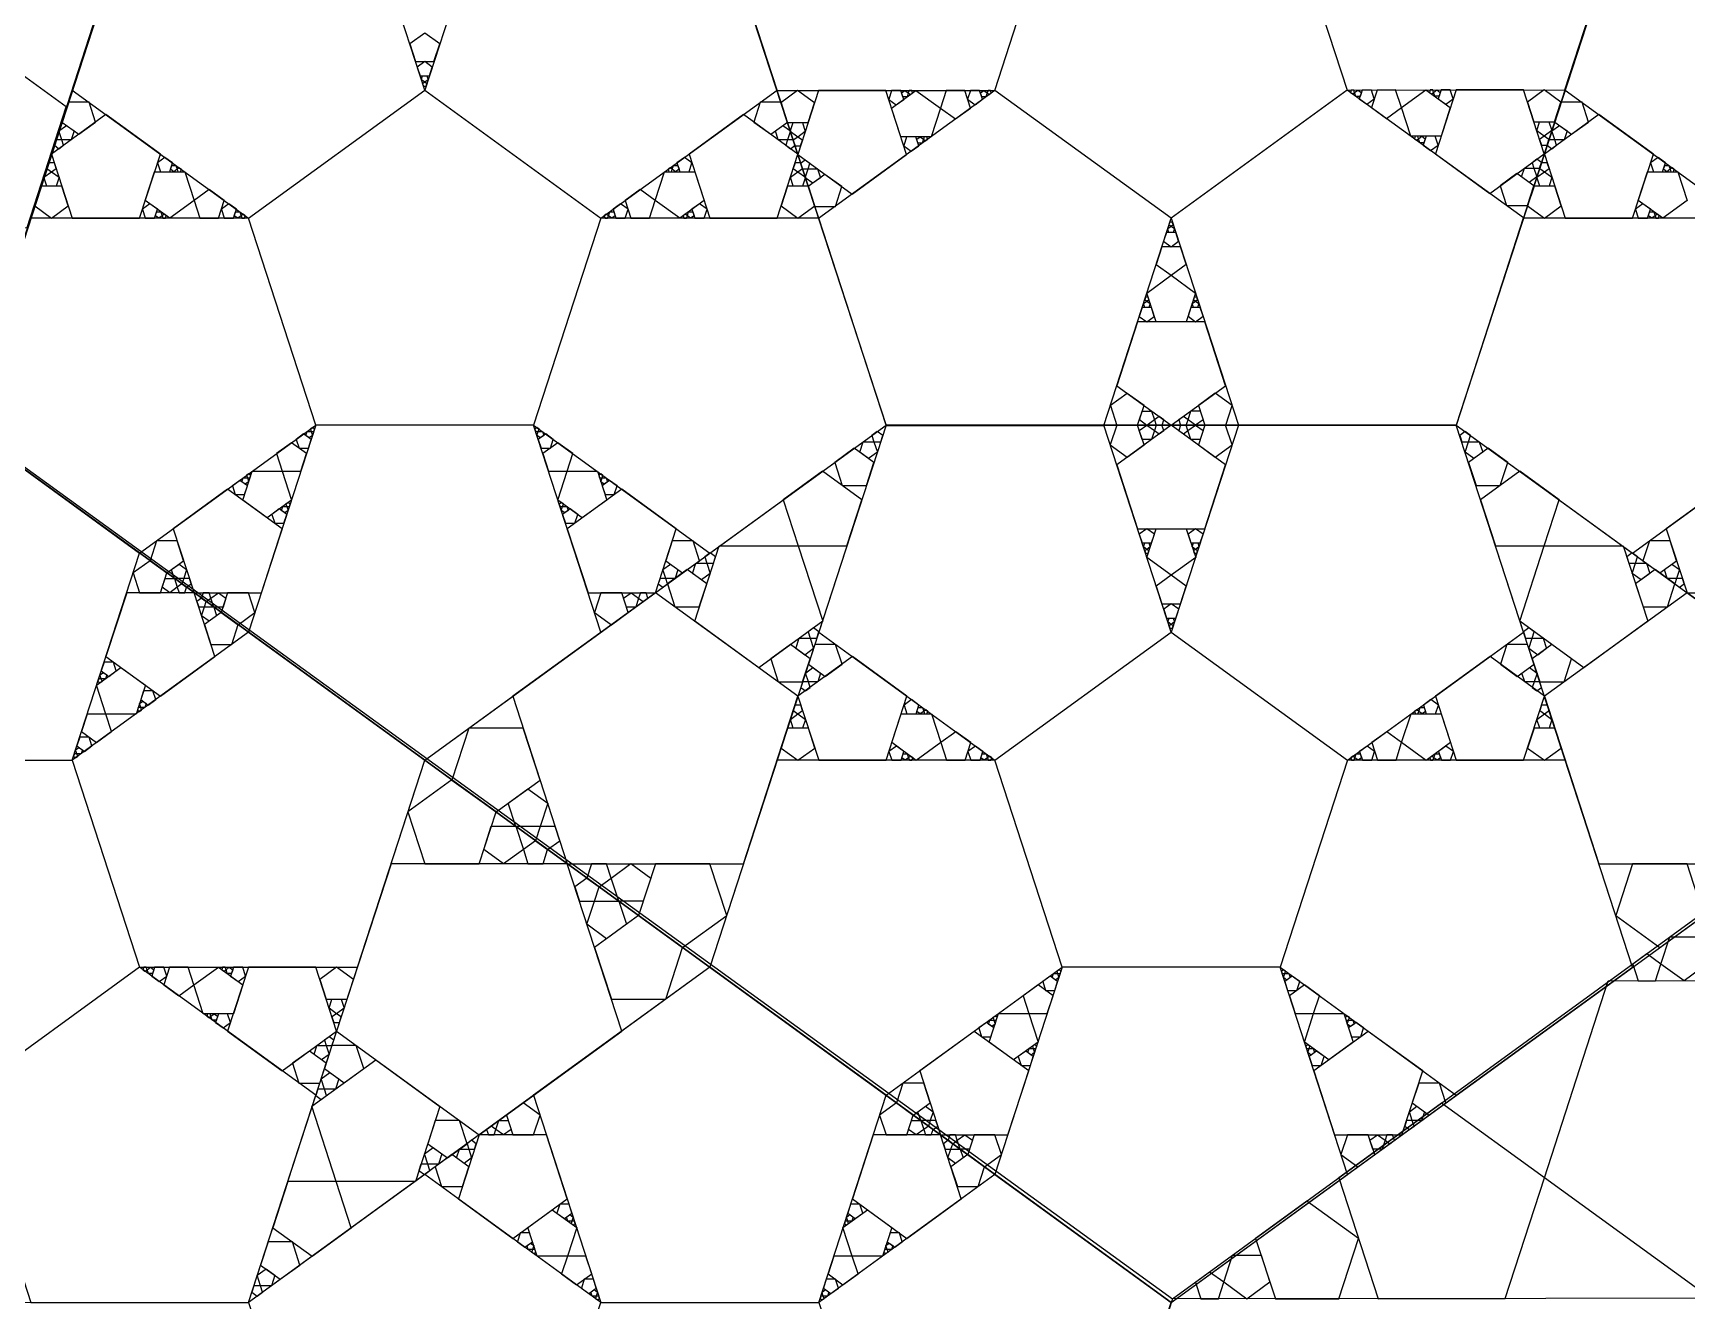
# Model space of a CAD drawing. Header units: inches. Extents: x -578 to 126, y -85 to 118.
# Drawn here: x -282.41 to -263.41, y 0.28 to 14.85 of the extents above; entities that cross this region are included whole.
import ezdxf

# ---------------------------------------------------------------- set-up
doc = ezdxf.new("R2010")
doc.units = ezdxf.units.IN
doc.header["$MEASUREMENT"] = 0
doc.layers.add('drawing', color=7, linetype='Continuous')

msp = doc.modelspace()

# ---------------------------------------------------------------- linework, layer by layer
for points in [[(-272.614, 10.341), (-274.639, 16.572), (-269.338, 20.423), (-264.038, 16.572), (-266.063, 10.341)], [(-269.34, 12.72), (-271.366, 14.189), (-270.596, 16.569), (-268.093, 16.572), (-267.317, 14.193)], [(-275.89, 12.721), (-276.663, 10.341), (-279.165, 10.341), (-279.939, 12.721), (-277.914, 14.192)], [(-283.21, 10.365), (-269.323, 0.299), (-274.606, -16.019), (-291.757, -16.037), (-297.075, 0.269)], [(-269.338, 7.961), (-267.314, 6.491), (-268.087, 4.111), (-270.59, 4.111), (-271.363, 6.491)], [(-283.214, 2.64), (-285.239, 4.111), (-284.465, 6.491), (-281.963, 6.491), (-281.19, 4.111)]]:
    msp.add_lwpolyline(points, close=True)
at = {"layer": 'drawing'}
for points in [[(-269.338, 0.26), (-255.463, 10.341), (-260.763, 26.653), (-277.914, 26.653), (-283.214, 10.341)], [(-269.323, 0.299), (-255.458, 10.395), (-260.776, 26.701), (-277.927, 26.683), (-283.21, 10.365)], [(-266.062, 10.343), (-264.044, 16.576), (-269.349, 20.421), (-274.645, 16.565), (-272.613, 10.336)], [(-270.596, 16.569), (-272.622, 18.038), (-274.645, 16.565), (-273.869, 14.186), (-271.366, 14.189)], [(-267.317, 14.193), (-264.815, 14.196), (-264.044, 16.576), (-266.07, 18.045), (-268.093, 16.572)], [(-274.639, 16.572), (-281.19, 16.572), (-283.214, 10.341), (-277.914, 6.491), (-272.614, 10.341)], [(-274.639, 16.572), (-281.19, 16.572), (-283.214, 10.341), (-277.914, 6.491), (-272.614, 10.341)], [(-277.914, 14.192), (-278.687, 16.572), (-281.19, 16.572), (-281.963, 14.192), (-279.939, 12.721)], [(-275.89, 12.721), (-273.865, 14.192), (-274.639, 16.572), (-277.141, 16.572), (-277.914, 14.192)], [(-266.063, 10.341), (-260.763, 6.491), (-255.463, 10.341), (-257.487, 16.572), (-264.038, 16.572)], [(-266.063, 10.341), (-260.763, 6.491), (-255.463, 10.341), (-257.487, 16.572), (-264.038, 16.572)], [(-260.763, 14.192), (-261.536, 16.572), (-264.038, 16.572), (-264.812, 14.192), (-262.787, 12.721)], [(-282.032, 14.001), (-283.215, 14.859), (-284.395, 13.999), (-283.942, 12.611), (-282.482, 12.612)], [(-277.742, 14.722), (-277.914, 14.848), (-278.087, 14.722), (-278.021, 14.52), (-277.808, 14.52)], [(-277.828, 14.457), (-277.914, 14.52), (-278, 14.457), (-277.967, 14.356), (-277.861, 14.356)], [(-277.875, 14.31), (-277.914, 14.282), (-277.953, 14.31), (-277.938, 14.356), (-277.89, 14.356)], [(-277.89, 14.265), (-277.914, 14.282), (-277.938, 14.265), (-277.929, 14.237), (-277.899, 14.237)], [(-273.436, 14.046), (-273.63, 14.186), (-273.823, 14.045), (-273.749, 13.818), (-273.51, 13.819)], [(-273.391, 14.186), (-273.629, 13.451), (-273.003, 12.997), (-272.378, 13.452), (-272.618, 14.187)], [(-273.391, 14.186), (-273.629, 13.451), (-273.003, 12.997), (-272.378, 13.452), (-272.618, 14.187)], [(-271.366, 14.189), (-273.389, 12.716), (-272.613, 10.336), (-270.111, 10.339), (-269.34, 12.72)], [(-272.552, 14.187), (-272.584, 14.086), (-272.498, 14.023), (-272.412, 14.086), (-272.445, 14.187)], [(-272.271, 14.189), (-271.99, 13.985), (-272.097, 13.655), (-272.444, 13.655), (-272.551, 13.985)], [(-272.397, 14.188), (-272.359, 14.16), (-272.373, 14.114), (-272.421, 14.114), (-272.436, 14.159)], [(-272.35, 14.187), (-272.359, 14.16), (-272.335, 14.142), (-272.311, 14.16), (-272.32, 14.188)], [(-271.924, 14.188), (-271.99, 13.985), (-271.817, 13.86), (-271.645, 13.986), (-271.711, 14.188)], [(-271.645, 14.188), (-271.678, 14.087), (-271.592, 14.024), (-271.506, 14.087), (-271.539, 14.188)], [(-271.491, 14.189), (-271.452, 14.161), (-271.467, 14.115), (-271.515, 14.115), (-271.53, 14.16)], [(-271.443, 14.188), (-271.452, 14.161), (-271.428, 14.143), (-271.405, 14.161), (-271.414, 14.188)], [(-269.34, 12.72), (-268.564, 10.341), (-266.062, 10.343), (-265.291, 12.724), (-267.317, 14.193)], [(-267.255, 14.148), (-267.232, 14.165), (-267.241, 14.193), (-267.27, 14.193), (-267.279, 14.165)], [(-267.217, 14.12), (-267.232, 14.165), (-267.193, 14.193), (-267.154, 14.165), (-267.169, 14.12)], [(-267.092, 14.029), (-267.006, 14.092), (-267.039, 14.193), (-267.145, 14.193), (-267.178, 14.092)], [(-266.866, 13.866), (-266.694, 13.991), (-266.76, 14.194), (-266.973, 14.193), (-267.038, 13.991)], [(-266.586, 13.661), (-266.694, 13.991), (-266.413, 14.195), (-266.132, 13.992), (-266.239, 13.661)], [(-266.349, 14.149), (-266.325, 14.166), (-266.334, 14.194), (-266.363, 14.194), (-266.372, 14.166)], [(-266.31, 14.121), (-266.325, 14.166), (-266.286, 14.194), (-266.248, 14.166), (-266.262, 14.121)], [(-265.678, 13.005), (-265.053, 13.46), (-265.293, 14.195), (-266.066, 14.194), (-266.304, 13.459)], [(-266.185, 14.03), (-266.099, 14.093), (-266.132, 14.194), (-266.239, 14.194), (-266.271, 14.093)], [(-264.861, 14.055), (-265.054, 14.195), (-265.247, 14.055), (-265.173, 13.827), (-264.934, 13.828)], [(-281.576, 13.911), (-282.202, 13.457), (-281.963, 12.721), (-281.19, 12.721), (-280.951, 13.457)], [(-281.576, 13.911), (-282.202, 13.457), (-281.963, 12.721), (-281.19, 12.721), (-280.951, 13.457)], [(-281.696, 13.824), (-281.77, 14.052), (-282.009, 14.052), (-282.083, 13.824), (-281.889, 13.684)], [(-273.865, 12.721), (-273.626, 13.457), (-274.252, 13.911), (-274.877, 13.457), (-274.639, 12.721)], [(-273.865, 12.721), (-273.626, 13.457), (-274.252, 13.911), (-274.877, 13.457), (-274.639, 12.721)], [(-273.82, 14.052), (-274.059, 14.052), (-274.132, 13.824), (-273.939, 13.684), (-273.746, 13.824)], [(-264.425, 13.911), (-265.051, 13.457), (-264.812, 12.721), (-264.038, 12.721), (-263.799, 13.457)], [(-264.425, 13.911), (-265.051, 13.457), (-264.812, 12.721), (-264.038, 12.721), (-263.799, 13.457)], [(-264.544, 13.824), (-264.618, 14.052), (-264.857, 14.052), (-264.931, 13.824), (-264.738, 13.684)], [(-281.976, 13.621), (-282.083, 13.621), (-282.116, 13.723), (-282.029, 13.786), (-281.942, 13.723)], [(-273.712, 13.723), (-273.745, 13.621), (-273.853, 13.621), (-273.886, 13.723), (-273.799, 13.786)], [(-273.542, 13.716), (-273.629, 13.653), (-273.716, 13.716), (-273.683, 13.818), (-273.576, 13.818)], [(-264.967, 13.726), (-265.053, 13.662), (-265.14, 13.725), (-265.107, 13.828), (-265, 13.828)], [(-264.824, 13.621), (-264.932, 13.621), (-264.965, 13.723), (-264.878, 13.786), (-264.791, 13.723)], [(-282.063, 13.558), (-282.083, 13.621), (-282.149, 13.621), (-282.169, 13.558), (-282.116, 13.519)], [(-273.68, 13.621), (-273.745, 13.621), (-273.766, 13.558), (-273.712, 13.519), (-273.659, 13.558)], [(-273.576, 13.615), (-273.629, 13.653), (-273.682, 13.615), (-273.662, 13.552), (-273.596, 13.552)], [(-272.378, 13.655), (-272.411, 13.553), (-272.325, 13.491), (-272.238, 13.553), (-272.271, 13.655)], [(-272.224, 13.655), (-272.185, 13.627), (-272.2, 13.581), (-272.248, 13.581), (-272.262, 13.627)], [(-272.176, 13.655), (-272.185, 13.627), (-272.161, 13.61), (-272.138, 13.627), (-272.147, 13.655)], [(-266.521, 13.616), (-266.498, 13.633), (-266.507, 13.661), (-266.536, 13.661), (-266.545, 13.633)], [(-266.483, 13.588), (-266.498, 13.633), (-266.459, 13.661), (-266.42, 13.633), (-266.435, 13.588)], [(-266.358, 13.497), (-266.272, 13.56), (-266.305, 13.661), (-266.411, 13.661), (-266.444, 13.56)], [(-265, 13.624), (-265.053, 13.662), (-265.107, 13.624), (-265.086, 13.561), (-265.02, 13.561)], [(-264.911, 13.558), (-264.932, 13.621), (-264.997, 13.621), (-265.018, 13.558), (-264.964, 13.519)], [(-282.255, 13.293), (-282.202, 13.254), (-282.149, 13.293), (-282.169, 13.355), (-282.235, 13.355)], [(-280.898, 13.418), (-280.984, 13.355), (-280.951, 13.254), (-280.844, 13.254), (-280.811, 13.355)], [(-280.773, 13.327), (-280.758, 13.282), (-280.797, 13.254), (-280.835, 13.282), (-280.82, 13.327)], [(-275.032, 13.254), (-275.07, 13.282), (-275.056, 13.327), (-275.008, 13.327), (-274.993, 13.282)], [(-274.877, 13.254), (-274.845, 13.355), (-274.931, 13.418), (-275.017, 13.355), (-274.984, 13.254)], [(-273.68, 13.293), (-273.626, 13.254), (-273.573, 13.293), (-273.593, 13.355), (-273.659, 13.355)], [(-273.576, 13.287), (-273.51, 13.287), (-273.489, 13.35), (-273.543, 13.388), (-273.596, 13.349)], [(-265.193, 13.358), (-265.172, 13.296), (-265.106, 13.296), (-265.086, 13.359), (-265.139, 13.397)], [(-265.104, 13.293), (-265.051, 13.254), (-264.997, 13.293), (-265.018, 13.355), (-265.084, 13.355)], [(-263.746, 13.418), (-263.832, 13.355), (-263.799, 13.254), (-263.693, 13.254), (-263.66, 13.355)], [(-263.621, 13.327), (-263.606, 13.282), (-263.645, 13.254), (-263.684, 13.282), (-263.669, 13.327)], [(-282.289, 13.191), (-282.202, 13.254), (-282.115, 13.191), (-282.148, 13.089), (-282.256, 13.089)], [(-280.669, 13.254), (-280.562, 12.924), (-280.843, 12.72), (-281.124, 12.924), (-281.017, 13.254)], [(-280.734, 13.299), (-280.758, 13.282), (-280.749, 13.254), (-280.719, 13.254), (-280.71, 13.282)], [(-274.985, 12.72), (-275.266, 12.924), (-275.159, 13.254), (-274.812, 13.254), (-274.704, 12.924)], [(-275.079, 13.254), (-275.07, 13.282), (-275.094, 13.299), (-275.118, 13.282), (-275.109, 13.254)], [(-273.713, 13.191), (-273.626, 13.254), (-273.539, 13.191), (-273.573, 13.089), (-273.68, 13.089)], [(-273.543, 13.185), (-273.51, 13.287), (-273.402, 13.287), (-273.369, 13.185), (-273.456, 13.122)], [(-273.435, 12.856), (-273.196, 12.856), (-273.122, 13.084), (-273.316, 13.224), (-273.509, 13.083)], [(-265.559, 13.092), (-265.485, 12.864), (-265.246, 12.865), (-265.172, 13.092), (-265.366, 13.232)], [(-265.279, 13.296), (-265.172, 13.296), (-265.139, 13.194), (-265.226, 13.131), (-265.313, 13.194)], [(-265.137, 13.191), (-265.051, 13.254), (-264.964, 13.191), (-264.997, 13.089), (-265.104, 13.089)], [(-263.518, 13.254), (-263.411, 12.924), (-263.692, 12.72), (-263.973, 12.924), (-263.865, 13.254)], [(-263.583, 13.299), (-263.606, 13.282), (-263.597, 13.254), (-263.568, 13.254), (-263.559, 13.282)], [(-282.395, 12.862), (-282.202, 12.721), (-282.009, 12.862), (-282.083, 13.089), (-282.321, 13.089)], [(-280.39, 13.049), (-280.562, 12.924), (-280.496, 12.721), (-280.283, 12.721), (-280.217, 12.924)], [(-275.332, 12.721), (-275.266, 12.924), (-275.439, 13.049), (-275.611, 12.924), (-275.545, 12.721)], [(-273.82, 12.862), (-273.626, 12.721), (-273.433, 12.862), (-273.507, 13.089), (-273.746, 13.089)], [(-265.244, 12.862), (-265.051, 12.721), (-264.857, 12.862), (-264.931, 13.089), (-265.17, 13.089)], [(-281.071, 12.885), (-281.157, 12.822), (-281.124, 12.721), (-281.017, 12.721), (-280.985, 12.822)], [(-280.946, 12.795), (-280.931, 12.749), (-280.97, 12.721), (-281.008, 12.749), (-280.994, 12.795)], [(-280.907, 12.766), (-280.931, 12.749), (-280.922, 12.721), (-280.893, 12.721), (-280.884, 12.749)], [(-280.164, 12.885), (-280.25, 12.822), (-280.217, 12.721), (-280.111, 12.721), (-280.078, 12.822)], [(-280.039, 12.795), (-280.024, 12.749), (-280.063, 12.721), (-280.102, 12.749), (-280.087, 12.795)], [(-280.001, 12.766), (-280.024, 12.749), (-280.015, 12.721), (-279.986, 12.721), (-279.977, 12.749)], [(-275.813, 12.721), (-275.804, 12.749), (-275.828, 12.766), (-275.851, 12.749), (-275.842, 12.721)], [(-275.765, 12.721), (-275.804, 12.749), (-275.789, 12.795), (-275.741, 12.795), (-275.726, 12.749)], [(-275.611, 12.721), (-275.578, 12.822), (-275.664, 12.885), (-275.75, 12.822), (-275.717, 12.721)], [(-274.906, 12.721), (-274.897, 12.749), (-274.921, 12.766), (-274.945, 12.749), (-274.936, 12.721)], [(-274.859, 12.721), (-274.897, 12.749), (-274.882, 12.795), (-274.835, 12.795), (-274.82, 12.749)], [(-274.704, 12.721), (-274.671, 12.822), (-274.758, 12.885), (-274.844, 12.822), (-274.811, 12.721)], [(-263.919, 12.885), (-264.005, 12.822), (-263.973, 12.721), (-263.866, 12.721), (-263.833, 12.822)], [(-263.794, 12.795), (-263.78, 12.749), (-263.818, 12.721), (-263.857, 12.749), (-263.842, 12.795)], [(-263.756, 12.766), (-263.78, 12.749), (-263.771, 12.721), (-263.741, 12.721), (-263.732, 12.749)], [(-279.939, 12.721), (-282.441, 12.721), (-283.214, 10.341), (-281.19, 8.87), (-279.165, 10.341)], [(-276.663, 10.341), (-274.639, 8.87), (-272.614, 10.341), (-273.387, 12.721), (-275.89, 12.721)], [(-269.426, 12.455), (-269.34, 12.392), (-269.254, 12.455), (-269.287, 12.556), (-269.393, 12.556)], [(-269.379, 12.601), (-269.34, 12.63), (-269.301, 12.602), (-269.316, 12.556), (-269.364, 12.556)], [(-269.364, 12.647), (-269.34, 12.63), (-269.316, 12.647), (-269.326, 12.675), (-269.355, 12.675)], [(-262.787, 12.721), (-265.29, 12.721), (-266.063, 10.341), (-264.038, 8.87), (-262.014, 10.341)], [(-269.512, 12.189), (-269.34, 12.064), (-269.167, 12.19), (-269.233, 12.392), (-269.446, 12.392)], [(-269.62, 11.86), (-269.34, 12.064), (-269.058, 11.86), (-269.165, 11.53), (-269.513, 11.53)], [(-269.643, 11.784), (-269.619, 11.767), (-269.596, 11.784), (-269.605, 11.812), (-269.634, 11.812)], [(-269.083, 11.785), (-269.059, 11.768), (-269.035, 11.785), (-269.045, 11.813), (-269.074, 11.813)], [(-269.705, 11.592), (-269.619, 11.53), (-269.533, 11.592), (-269.566, 11.694), (-269.673, 11.693)], [(-269.658, 11.739), (-269.619, 11.767), (-269.581, 11.739), (-269.595, 11.694), (-269.643, 11.693)], [(-269.145, 11.593), (-269.059, 11.53), (-268.973, 11.593), (-269.006, 11.694), (-269.112, 11.694)], [(-269.098, 11.74), (-269.059, 11.768), (-269.02, 11.74), (-269.035, 11.694), (-269.083, 11.694)], [(-269.964, 10.794), (-269.338, 10.34), (-268.713, 10.795), (-268.952, 11.53), (-269.726, 11.53)], [(-269.964, 10.794), (-269.338, 10.34), (-268.713, 10.795), (-268.952, 11.53), (-269.726, 11.53)], [(-269.844, 10.707), (-270.037, 10.566), (-269.963, 10.339), (-269.724, 10.34), (-269.651, 10.567)], [(-268.712, 10.341), (-268.639, 10.568), (-268.832, 10.708), (-269.025, 10.568), (-268.951, 10.34)], [(-269.564, 10.504), (-269.53, 10.402), (-269.617, 10.339), (-269.704, 10.402), (-269.671, 10.504)], [(-269.058, 10.34), (-269.145, 10.403), (-269.112, 10.505), (-269.005, 10.505), (-268.972, 10.403)], [(-291.791, -16.051), (-274.639, -16.052), (-269.339, 0.26), (-283.214, 10.342), (-297.09, 0.261)], [(-279.939, 0.26), (-277.914, 6.491), (-283.214, 10.342), (-288.514, 6.491), (-286.49, 0.261)], [(-279.939, 0.26), (-277.914, 6.491), (-283.214, 10.342), (-288.514, 6.491), (-286.49, 0.261)], [(-281.963, 6.491), (-281.19, 8.871), (-283.214, 10.342), (-285.239, 8.871), (-284.465, 6.491)], [(-279.165, 10.341), (-279.939, 7.961), (-277.914, 6.491), (-275.89, 7.961), (-276.663, 10.341)], [(-279.266, 10.268), (-279.218, 10.268), (-279.204, 10.223), (-279.242, 10.195), (-279.281, 10.223)], [(-279.227, 10.296), (-279.218, 10.268), (-279.189, 10.268), (-279.18, 10.296), (-279.204, 10.313)], [(-276.639, 10.268), (-276.61, 10.268), (-276.601, 10.296), (-276.625, 10.313), (-276.648, 10.296)], [(-276.625, 10.223), (-276.61, 10.268), (-276.562, 10.268), (-276.547, 10.223), (-276.586, 10.195)], [(-272.614, 10.341), (-274.639, 4.111), (-269.338, 0.26), (-264.038, 4.111), (-266.063, 10.341)], [(-272.614, 10.341), (-274.639, 4.111), (-269.338, 0.26), (-264.038, 4.111), (-266.063, 10.341)], [(-269.338, 7.961), (-270.112, 10.341), (-272.614, 10.341), (-273.387, 7.961), (-271.363, 6.491)], [(-272.777, 10.223), (-272.753, 10.15), (-272.676, 10.15), (-272.652, 10.223), (-272.715, 10.268)], [(-269.964, 10.341), (-270.038, 10.114), (-269.845, 9.974), (-269.651, 10.114), (-269.725, 10.341)], [(-268.713, 9.887), (-269.338, 10.341), (-269.964, 9.887), (-269.725, 9.151), (-268.952, 9.151)], [(-268.713, 9.887), (-269.338, 10.341), (-269.964, 9.887), (-269.725, 9.151), (-268.952, 9.151)], [(-269.618, 10.342), (-269.531, 10.279), (-269.564, 10.177), (-269.672, 10.177), (-269.705, 10.279)], [(-269.511, 10.341), (-269.531, 10.279), (-269.478, 10.24), (-269.425, 10.279), (-269.445, 10.341)], [(-269.477, 10.441), (-269.53, 10.402), (-269.51, 10.34), (-269.444, 10.34), (-269.424, 10.402)], [(-267.314, 6.491), (-265.29, 7.961), (-266.063, 10.341), (-268.565, 10.341), (-269.338, 7.961)], [(-269.165, 10.34), (-269.145, 10.403), (-269.198, 10.441), (-269.252, 10.403), (-269.231, 10.34)], [(-269.199, 10.24), (-269.146, 10.279), (-269.166, 10.341), (-269.232, 10.341), (-269.252, 10.279)], [(-269.113, 10.177), (-269.146, 10.279), (-269.059, 10.342), (-268.972, 10.279), (-269.005, 10.177)], [(-268.832, 9.974), (-268.639, 10.114), (-268.713, 10.341), (-268.952, 10.341), (-269.026, 10.114)], [(-266.001, 10.15), (-265.924, 10.15), (-265.9, 10.223), (-265.962, 10.268), (-266.024, 10.223)], [(-279.616, 10.014), (-279.551, 9.811), (-279.338, 9.811), (-279.272, 10.014), (-279.444, 10.139)], [(-279.391, 10.177), (-279.358, 10.076), (-279.251, 10.076), (-279.219, 10.177), (-279.305, 10.24)], [(-276.577, 10.076), (-276.47, 10.076), (-276.437, 10.177), (-276.524, 10.24), (-276.61, 10.177)], [(-276.491, 9.811), (-276.278, 9.811), (-276.212, 10.014), (-276.384, 10.139), (-276.557, 10.014)], [(-273.204, 9.912), (-273.118, 9.647), (-272.84, 9.647), (-272.753, 9.912), (-272.979, 10.076)], [(-272.878, 10.15), (-272.753, 10.15), (-272.714, 10.031), (-272.816, 9.958), (-272.917, 10.031)], [(-265.963, 10.031), (-265.924, 10.15), (-265.799, 10.15), (-265.76, 10.031), (-265.861, 9.958)], [(-265.837, 9.647), (-265.559, 9.647), (-265.472, 9.912), (-265.698, 10.076), (-265.923, 9.912)], [(-280.124, 9.645), (-280.091, 9.543), (-279.985, 9.543), (-279.952, 9.645), (-280.038, 9.707)], [(-280, 9.735), (-279.952, 9.735), (-279.937, 9.69), (-279.976, 9.662), (-280.014, 9.69)], [(-279.898, 9.811), (-279.551, 9.811), (-279.443, 9.481), (-279.724, 9.277), (-280.005, 9.481)], [(-279.961, 9.763), (-279.952, 9.735), (-279.922, 9.735), (-279.913, 9.763), (-279.937, 9.781)], [(-276.385, 9.481), (-276.278, 9.811), (-275.93, 9.811), (-275.823, 9.481), (-276.104, 9.277)], [(-275.906, 9.735), (-275.876, 9.735), (-275.867, 9.763), (-275.891, 9.781), (-275.915, 9.763)], [(-275.891, 9.69), (-275.876, 9.735), (-275.829, 9.735), (-275.814, 9.69), (-275.853, 9.662)], [(-275.843, 9.543), (-275.737, 9.543), (-275.704, 9.645), (-275.79, 9.707), (-275.876, 9.645)], [(-273.795, 9.483), (-273.623, 8.953), (-273.065, 8.953), (-272.893, 9.483), (-273.344, 9.811)], [(-265.612, 8.953), (-265.054, 8.953), (-264.882, 9.483), (-265.333, 9.811), (-265.784, 9.483)], [(-280.803, 9.151), (-280.564, 8.416), (-279.791, 8.416), (-279.552, 9.151), (-280.178, 9.606)], [(-280.803, 9.151), (-280.564, 8.416), (-279.791, 8.416), (-279.552, 9.151), (-280.178, 9.606)], [(-276.037, 8.416), (-275.264, 8.416), (-275.025, 9.151), (-275.651, 9.606), (-276.276, 9.151)], [(-276.037, 8.416), (-275.264, 8.416), (-275.025, 9.151), (-275.651, 9.606), (-276.276, 9.151)], [(-263.652, 9.151), (-263.413, 8.416), (-262.64, 8.416), (-262.401, 9.151), (-263.026, 9.606)], [(-279.671, 9.315), (-279.638, 9.214), (-279.532, 9.214), (-279.499, 9.315), (-279.585, 9.378)], [(-279.546, 9.406), (-279.499, 9.406), (-279.484, 9.361), (-279.522, 9.333), (-279.561, 9.361)], [(-279.508, 9.434), (-279.499, 9.406), (-279.469, 9.406), (-279.46, 9.434), (-279.484, 9.451)], [(-276.359, 9.406), (-276.33, 9.406), (-276.321, 9.434), (-276.344, 9.451), (-276.368, 9.434)], [(-276.345, 9.361), (-276.33, 9.406), (-276.282, 9.406), (-276.267, 9.361), (-276.306, 9.333)], [(-276.297, 9.214), (-276.19, 9.214), (-276.157, 9.315), (-276.243, 9.378), (-276.33, 9.315)], [(-269.532, 9.089), (-269.619, 9.151), (-269.705, 9.089), (-269.672, 8.988), (-269.565, 8.988)], [(-269.057, 8.821), (-269.338, 8.617), (-269.619, 8.821), (-269.512, 9.151), (-269.165, 9.151)], [(-268.972, 9.089), (-269.058, 9.151), (-269.144, 9.089), (-269.112, 8.988), (-269.005, 8.988)], [(-280.757, 9.011), (-280.996, 9.011), (-281.07, 8.784), (-280.877, 8.643), (-280.684, 8.784)], [(-274.758, 8.784), (-274.832, 9.011), (-275.071, 9.011), (-275.145, 8.784), (-274.951, 8.643)], [(-274.532, 8.953), (-273.623, 8.953), (-273.342, 8.088), (-274.077, 7.554), (-274.813, 8.088)], [(-269.58, 8.942), (-269.619, 8.914), (-269.657, 8.942), (-269.642, 8.988), (-269.595, 8.988)], [(-269.02, 8.942), (-269.058, 8.914), (-269.097, 8.942), (-269.082, 8.988), (-269.034, 8.988)], [(-265.335, 8.088), (-265.054, 8.953), (-264.145, 8.953), (-263.864, 8.088), (-264.599, 7.554)], [(-263.606, 9.011), (-263.845, 9.011), (-263.919, 8.784), (-263.726, 8.643), (-263.532, 8.784)], [(-281.07, 8.784), (-281.264, 8.644), (-281.19, 8.416), (-280.951, 8.416), (-280.877, 8.644)], [(-280.65, 8.682), (-280.683, 8.58), (-280.791, 8.58), (-280.824, 8.682), (-280.737, 8.745)], [(-275.038, 8.58), (-275.145, 8.58), (-275.178, 8.682), (-275.091, 8.745), (-275.005, 8.682)], [(-274.798, 8.755), (-274.673, 8.755), (-274.634, 8.636), (-274.736, 8.562), (-274.837, 8.636)], [(-274.697, 8.828), (-274.673, 8.755), (-274.596, 8.755), (-274.573, 8.828), (-274.635, 8.873)], [(-269.595, 8.897), (-269.619, 8.914), (-269.642, 8.897), (-269.633, 8.869), (-269.604, 8.869)], [(-269.035, 8.897), (-269.058, 8.914), (-269.082, 8.897), (-269.073, 8.869), (-269.044, 8.869)], [(-264.081, 8.755), (-264.004, 8.755), (-263.98, 8.828), (-264.042, 8.873), (-264.104, 8.828)], [(-264.042, 8.636), (-264.004, 8.755), (-263.879, 8.755), (-263.84, 8.636), (-263.941, 8.562)], [(-263.499, 8.682), (-263.532, 8.58), (-263.639, 8.58), (-263.672, 8.682), (-263.586, 8.745)], [(-280.79, 8.581), (-280.757, 8.479), (-280.844, 8.416), (-280.93, 8.479), (-280.897, 8.581)], [(-280.617, 8.58), (-280.683, 8.58), (-280.704, 8.517), (-280.65, 8.479), (-280.597, 8.517)], [(-275.125, 8.517), (-275.145, 8.58), (-275.211, 8.58), (-275.231, 8.517), (-275.178, 8.479)], [(-275.125, 8.517), (-275.039, 8.252), (-274.76, 8.252), (-274.674, 8.517), (-274.899, 8.681)], [(-269.166, 8.492), (-269.338, 8.617), (-269.511, 8.492), (-269.445, 8.289), (-269.232, 8.289)], [(-263.917, 8.252), (-263.638, 8.252), (-263.552, 8.517), (-263.778, 8.681), (-264.003, 8.517)], [(-263.466, 8.58), (-263.532, 8.58), (-263.552, 8.517), (-263.499, 8.479), (-263.446, 8.517)], [(-280.325, 7.681), (-280.564, 8.416), (-281.337, 8.416), (-281.576, 7.681), (-280.951, 7.226)], [(-280.325, 7.681), (-280.564, 8.416), (-281.337, 8.416), (-281.576, 7.681), (-280.951, 7.226)], [(-280.704, 8.518), (-280.757, 8.479), (-280.736, 8.416), (-280.671, 8.416), (-280.65, 8.479)], [(-280.425, 8.315), (-280.372, 8.353), (-280.392, 8.416), (-280.458, 8.416), (-280.478, 8.353)], [(-280.338, 8.251), (-280.372, 8.353), (-280.285, 8.416), (-280.198, 8.353), (-280.231, 8.251)], [(-280.058, 8.048), (-279.865, 8.189), (-279.939, 8.416), (-280.178, 8.416), (-280.251, 8.189)], [(-276.902, 7.226), (-276.276, 5.301), (-274.252, 5.301), (-273.626, 7.226), (-275.264, 8.416)], [(-276.902, 7.226), (-276.276, 5.301), (-274.252, 5.301), (-273.626, 7.226), (-275.264, 8.416)], [(-275.89, 8.416), (-275.964, 8.189), (-275.77, 8.048), (-275.577, 8.189), (-275.651, 8.416)], [(-275.544, 8.416), (-275.457, 8.353), (-275.49, 8.251), (-275.597, 8.251), (-275.63, 8.353)], [(-275.436, 8.416), (-275.457, 8.353), (-275.403, 8.315), (-275.35, 8.353), (-275.371, 8.416)], [(-264.425, 5.301), (-262.401, 5.301), (-261.775, 7.226), (-263.413, 8.416), (-265.051, 7.226)], [(-280.511, 8.252), (-280.445, 8.252), (-280.425, 8.315), (-280.478, 8.354), (-280.531, 8.315)], [(-280.478, 8.15), (-280.445, 8.252), (-280.338, 8.252), (-280.305, 8.15), (-280.391, 8.087)], [(-280.371, 7.821), (-280.132, 7.821), (-280.058, 8.049), (-280.251, 8.189), (-280.445, 8.049)], [(-269.252, 8.227), (-269.338, 8.289), (-269.425, 8.227), (-269.392, 8.125), (-269.285, 8.125)], [(-273.51, 7.966), (-273.486, 7.893), (-273.41, 7.893), (-273.386, 7.966), (-273.448, 8.011)], [(-269.3, 8.08), (-269.338, 8.052), (-269.377, 8.08), (-269.362, 8.125), (-269.315, 8.125)], [(-269.315, 8.034), (-269.338, 8.052), (-269.362, 8.034), (-269.353, 8.007), (-269.324, 8.007)], [(-265.267, 7.893), (-265.19, 7.893), (-265.167, 7.966), (-265.229, 8.011), (-265.291, 7.966)], [(-281.19, 4.111), (-278.688, 4.111), (-277.914, 6.491), (-279.939, 7.962), (-281.963, 6.491)], [(-273.938, 7.655), (-273.852, 7.39), (-273.573, 7.39), (-273.487, 7.655), (-273.712, 7.819)], [(-273.612, 7.893), (-273.486, 7.893), (-273.448, 7.774), (-273.549, 7.7), (-273.65, 7.774)], [(-273.12, 7.594), (-273.194, 7.821), (-273.433, 7.821), (-273.507, 7.594), (-273.314, 7.453)], [(-265.244, 7.821), (-265.483, 7.821), (-265.557, 7.594), (-265.363, 7.453), (-265.17, 7.594)], [(-265.229, 7.774), (-265.19, 7.893), (-265.065, 7.893), (-265.027, 7.774), (-265.128, 7.7)], [(-265.104, 7.39), (-264.825, 7.39), (-264.739, 7.655), (-264.964, 7.819), (-265.19, 7.655)], [(-281.457, 7.517), (-281.49, 7.618), (-281.597, 7.618), (-281.63, 7.517), (-281.543, 7.454)], [(-273.001, 7.681), (-273.626, 7.226), (-273.387, 6.491), (-272.614, 6.491), (-272.375, 7.226)], [(-265.29, 6.491), (-265.051, 7.226), (-265.676, 7.681), (-266.302, 7.226), (-266.063, 6.491)], [(-265.29, 6.491), (-265.051, 7.226), (-265.676, 7.681), (-266.302, 7.226), (-266.063, 6.491)], [(-281.23, 7.021), (-281.578, 7.021), (-281.685, 7.352), (-281.404, 7.556), (-281.123, 7.352)], [(-281.621, 7.398), (-281.63, 7.426), (-281.659, 7.426), (-281.668, 7.398), (-281.645, 7.381)], [(-281.582, 7.426), (-281.63, 7.426), (-281.645, 7.472), (-281.606, 7.5), (-281.567, 7.472)], [(-273.4, 7.39), (-273.507, 7.39), (-273.54, 7.492), (-273.454, 7.555), (-273.367, 7.492)], [(-265.136, 7.492), (-265.17, 7.39), (-265.277, 7.39), (-265.31, 7.492), (-265.223, 7.555)], [(-281.004, 7.188), (-281.037, 7.289), (-281.143, 7.289), (-281.176, 7.188), (-281.09, 7.125)], [(-273.487, 7.327), (-273.507, 7.39), (-273.573, 7.39), (-273.593, 7.327), (-273.54, 7.289)], [(-265.104, 7.39), (-265.17, 7.39), (-265.19, 7.327), (-265.137, 7.289), (-265.083, 7.327)], [(-281.168, 7.069), (-281.177, 7.097), (-281.206, 7.097), (-281.215, 7.069), (-281.191, 7.052)], [(-281.129, 7.097), (-281.177, 7.097), (-281.191, 7.142), (-281.153, 7.171), (-281.114, 7.142)], [(-273.68, 7.062), (-273.626, 7.023), (-273.573, 7.062), (-273.593, 7.125), (-273.659, 7.125)], [(-272.322, 7.187), (-272.408, 7.125), (-272.375, 7.023), (-272.269, 7.023), (-272.236, 7.125)], [(-272.197, 7.097), (-272.182, 7.051), (-272.221, 7.023), (-272.26, 7.051), (-272.245, 7.097)], [(-272.158, 7.069), (-272.182, 7.051), (-272.173, 7.023), (-272.144, 7.023), (-272.135, 7.051)], [(-266.504, 7.023), (-266.495, 7.051), (-266.518, 7.069), (-266.542, 7.051), (-266.533, 7.023)], [(-266.456, 7.023), (-266.495, 7.051), (-266.48, 7.097), (-266.432, 7.097), (-266.417, 7.051)], [(-266.302, 7.023), (-266.269, 7.125), (-266.355, 7.187), (-266.441, 7.125), (-266.408, 7.023)], [(-265.104, 7.062), (-265.051, 7.023), (-264.997, 7.062), (-265.018, 7.125), (-265.084, 7.125)], [(-281.512, 6.819), (-281.578, 7.021), (-281.791, 7.021), (-281.857, 6.819), (-281.684, 6.694)], [(-276.782, 6.858), (-277.408, 6.858), (-277.601, 6.263), (-277.095, 5.896), (-276.589, 6.263)], [(-273.82, 6.631), (-273.626, 6.491), (-273.433, 6.631), (-273.507, 6.858), (-273.746, 6.858)], [(-273.713, 6.96), (-273.626, 7.023), (-273.539, 6.96), (-273.573, 6.858), (-273.68, 6.858)], [(-272.094, 7.023), (-271.986, 6.693), (-272.267, 6.489), (-272.548, 6.693), (-272.441, 7.023)], [(-266.41, 6.489), (-266.691, 6.693), (-266.583, 7.023), (-266.236, 7.023), (-266.129, 6.693)], [(-265.244, 6.631), (-265.051, 6.491), (-264.857, 6.631), (-264.931, 6.858), (-265.17, 6.858)], [(-265.137, 6.96), (-265.051, 7.023), (-264.964, 6.96), (-264.997, 6.858), (-265.104, 6.858)], [(-281.738, 6.655), (-281.77, 6.756), (-281.877, 6.756), (-281.91, 6.655), (-281.824, 6.592)], [(-272.495, 6.654), (-272.581, 6.592), (-272.548, 6.491), (-272.442, 6.491), (-272.409, 6.592)], [(-271.814, 6.818), (-271.986, 6.693), (-271.921, 6.491), (-271.707, 6.491), (-271.642, 6.693)], [(-271.588, 6.654), (-271.675, 6.592), (-271.642, 6.491), (-271.535, 6.491), (-271.502, 6.592)], [(-267.035, 6.491), (-267.002, 6.592), (-267.088, 6.654), (-267.175, 6.592), (-267.142, 6.491)], [(-266.756, 6.491), (-266.691, 6.693), (-266.863, 6.818), (-267.035, 6.693), (-266.969, 6.491)], [(-266.129, 6.491), (-266.096, 6.592), (-266.182, 6.654), (-266.268, 6.592), (-266.235, 6.491)], [(-281.901, 6.536), (-281.91, 6.564), (-281.939, 6.564), (-281.948, 6.536), (-281.925, 6.519)], [(-281.862, 6.564), (-281.91, 6.564), (-281.925, 6.61), (-281.886, 6.638), (-281.847, 6.61)], [(-271.363, 6.491), (-273.865, 6.491), (-274.639, 4.111), (-272.614, 2.64), (-270.59, 4.111)], [(-272.37, 6.564), (-272.355, 6.518), (-272.394, 6.49), (-272.433, 6.518), (-272.418, 6.564)], [(-272.332, 6.536), (-272.355, 6.518), (-272.346, 6.491), (-272.317, 6.491), (-272.308, 6.518)], [(-271.464, 6.564), (-271.449, 6.518), (-271.487, 6.49), (-271.526, 6.518), (-271.511, 6.564)], [(-271.425, 6.536), (-271.449, 6.518), (-271.44, 6.491), (-271.41, 6.491), (-271.401, 6.518)], [(-268.087, 4.111), (-266.063, 2.64), (-264.038, 4.111), (-264.812, 6.491), (-267.314, 6.491)], [(-267.237, 6.491), (-267.228, 6.518), (-267.252, 6.536), (-267.276, 6.518), (-267.267, 6.491)], [(-267.189, 6.49), (-267.228, 6.518), (-267.213, 6.564), (-267.166, 6.564), (-267.151, 6.518)], [(-266.331, 6.491), (-266.322, 6.518), (-266.345, 6.536), (-266.369, 6.518), (-266.36, 6.491)], [(-266.283, 6.49), (-266.322, 6.518), (-266.307, 6.564), (-266.259, 6.564), (-266.244, 6.518)], [(-277.601, 6.264), (-278.108, 5.896), (-277.914, 5.301), (-277.289, 5.301), (-277.095, 5.896)], [(-276.501, 5.997), (-276.588, 5.73), (-276.869, 5.73), (-276.956, 5.997), (-276.729, 6.162)], [(-276.868, 5.732), (-276.781, 5.465), (-277.008, 5.3), (-277.235, 5.465), (-277.149, 5.732)], [(-276.416, 5.73), (-276.588, 5.73), (-276.641, 5.566), (-276.502, 5.464), (-276.362, 5.566)], [(-276.641, 5.566), (-276.781, 5.465), (-276.728, 5.301), (-276.555, 5.301), (-276.502, 5.465)], [(-275.651, 3.376), (-276.276, 5.301), (-278.301, 5.301), (-278.926, 3.376), (-277.289, 2.186)], [(-275.651, 3.376), (-276.276, 5.301), (-278.301, 5.301), (-278.926, 3.376), (-277.289, 2.186)], [(-276.137, 4.872), (-275.965, 4.872), (-275.911, 5.036), (-276.051, 5.137), (-276.19, 5.036)], [(-275.911, 5.035), (-275.772, 5.137), (-275.825, 5.301), (-275.998, 5.301), (-276.051, 5.137)], [(-275.685, 4.87), (-275.772, 5.137), (-275.545, 5.302), (-275.317, 5.137), (-275.404, 4.87)], [(-274.951, 4.338), (-274.445, 4.706), (-274.639, 5.301), (-275.264, 5.301), (-275.457, 4.706)], [(-264.038, 5.301), (-264.232, 4.706), (-263.726, 4.338), (-263.219, 4.706), (-263.413, 5.301)], [(-276.052, 4.605), (-275.965, 4.872), (-275.684, 4.872), (-275.597, 4.605), (-275.824, 4.44)], [(-275.77, 3.743), (-275.145, 3.743), (-274.951, 4.338), (-275.458, 4.706), (-275.964, 4.338)], [(-263.446, 3.956), (-263.712, 4.148), (-263.611, 4.46), (-263.283, 4.461), (-263.181, 4.149)], [(-263.774, 3.957), (-263.712, 4.148), (-263.875, 4.266), (-264.037, 4.148), (-263.975, 3.957)], [(-283.214, 2.64), (-282.441, 0.26), (-279.939, 0.26), (-279.165, 2.64), (-281.19, 4.111)], [(-281.128, 4.066), (-281.104, 4.083), (-281.113, 4.111), (-281.142, 4.111), (-281.151, 4.083)], [(-281.089, 4.038), (-281.104, 4.083), (-281.065, 4.111), (-281.027, 4.083), (-281.041, 4.038)], [(-280.964, 3.947), (-280.878, 4.01), (-280.911, 4.111), (-281.018, 4.111), (-281.051, 4.01)], [(-280.739, 3.783), (-280.566, 3.909), (-280.632, 4.111), (-280.845, 4.111), (-280.911, 3.909)], [(-280.459, 3.578), (-280.566, 3.909), (-280.285, 4.113), (-280.005, 3.909), (-280.112, 3.578)], [(-280.221, 4.066), (-280.197, 4.083), (-280.207, 4.111), (-280.236, 4.111), (-280.245, 4.083)], [(-280.183, 4.038), (-280.197, 4.083), (-280.159, 4.111), (-280.12, 4.083), (-280.135, 4.038)], [(-279.552, 2.921), (-278.926, 3.376), (-279.165, 4.111), (-279.939, 4.111), (-280.178, 3.376)], [(-280.058, 3.947), (-279.972, 4.01), (-280.005, 4.111), (-280.111, 4.111), (-280.144, 4.01)], [(-277.915, -5.97), (-271.363, -5.97), (-269.339, 0.26), (-274.639, 4.111), (-279.939, 0.26)], [(-277.915, -5.97), (-271.363, -5.97), (-269.339, 0.26), (-274.639, 4.111), (-279.939, 0.26)], [(-278.733, 3.971), (-278.926, 4.111), (-279.12, 3.971), (-279.046, 3.743), (-278.807, 3.743)], [(-273.388, 0.26), (-272.614, 2.64), (-274.639, 4.111), (-276.663, 2.64), (-275.89, 0.26)], [(-270.59, 4.111), (-271.363, 1.731), (-269.338, 0.26), (-267.314, 1.731), (-268.087, 4.111)], [(-270.815, 3.947), (-270.782, 3.846), (-270.676, 3.846), (-270.643, 3.947), (-270.729, 4.009)], [(-270.69, 4.038), (-270.643, 4.038), (-270.628, 3.992), (-270.667, 3.964), (-270.705, 3.992)], [(-270.652, 4.066), (-270.643, 4.038), (-270.613, 4.038), (-270.604, 4.066), (-270.628, 4.083)], [(-268.064, 4.038), (-268.034, 4.038), (-268.025, 4.066), (-268.049, 4.083), (-268.073, 4.066)], [(-268.049, 3.992), (-268.034, 4.038), (-267.986, 4.038), (-267.972, 3.992), (-268.01, 3.964)], [(-268.001, 3.846), (-267.895, 3.846), (-267.862, 3.947), (-267.948, 4.009), (-268.034, 3.947)], [(-271.041, 3.783), (-270.975, 3.58), (-270.762, 3.58), (-270.696, 3.783), (-270.868, 3.908)], [(-267.915, 3.58), (-267.702, 3.58), (-267.636, 3.783), (-267.808, 3.908), (-267.981, 3.783)], [(-263.124, 0.295), (-265.051, 1.692), (-264.318, 3.956), (-261.938, 3.959), (-261.2, 1.696)], [(-278.84, 3.641), (-278.926, 3.578), (-279.013, 3.641), (-278.98, 3.743), (-278.873, 3.743)], [(-280.394, 3.533), (-280.371, 3.55), (-280.38, 3.578), (-280.409, 3.578), (-280.418, 3.55)], [(-280.356, 3.505), (-280.371, 3.55), (-280.332, 3.578), (-280.293, 3.55), (-280.308, 3.505)], [(-280.231, 3.414), (-280.145, 3.477), (-280.178, 3.578), (-280.284, 3.578), (-280.317, 3.477)], [(-278.873, 3.54), (-278.926, 3.578), (-278.98, 3.54), (-278.959, 3.477), (-278.894, 3.477)], [(-271.549, 3.414), (-271.516, 3.313), (-271.409, 3.313), (-271.376, 3.414), (-271.462, 3.477)], [(-271.424, 3.505), (-271.376, 3.505), (-271.361, 3.459), (-271.4, 3.431), (-271.439, 3.459)], [(-271.322, 3.58), (-270.975, 3.58), (-270.868, 3.25), (-271.149, 3.046), (-271.43, 3.25)], [(-271.385, 3.533), (-271.376, 3.505), (-271.347, 3.505), (-271.338, 3.533), (-271.361, 3.55)], [(-267.809, 3.25), (-267.702, 3.58), (-267.355, 3.58), (-267.247, 3.25), (-267.528, 3.046)], [(-267.33, 3.505), (-267.301, 3.505), (-267.292, 3.533), (-267.315, 3.55), (-267.339, 3.533)], [(-267.316, 3.459), (-267.301, 3.505), (-267.253, 3.505), (-267.238, 3.459), (-267.277, 3.431)], [(-267.268, 3.313), (-267.161, 3.313), (-267.128, 3.414), (-267.214, 3.477), (-267.301, 3.414)], [(-279.066, 3.274), (-279.046, 3.212), (-278.98, 3.212), (-278.959, 3.274), (-279.013, 3.313)], [(-272.227, 2.921), (-271.988, 2.185), (-271.215, 2.185), (-270.976, 2.921), (-271.602, 3.375)], [(-272.227, 2.921), (-271.988, 2.185), (-271.215, 2.185), (-270.976, 2.921), (-271.602, 3.375)], [(-267.462, 2.185), (-266.688, 2.185), (-266.449, 2.921), (-267.075, 3.375), (-267.701, 2.921)], [(-267.462, 2.185), (-266.688, 2.185), (-266.449, 2.921), (-267.075, 3.375), (-267.701, 2.921)], [(-279.433, 3.008), (-279.359, 2.781), (-279.12, 2.781), (-279.046, 3.008), (-279.239, 3.148)], [(-278.021, 1.649), (-278.93, 1.649), (-279.211, 2.514), (-278.475, 3.048), (-277.74, 2.513)], [(-279.153, 3.212), (-279.046, 3.212), (-279.012, 3.11), (-279.099, 3.047), (-279.186, 3.11)], [(-278.615, 2.947), (-278.701, 3.212), (-278.98, 3.212), (-279.066, 2.947), (-278.84, 2.783)], [(-271.095, 3.085), (-271.062, 2.983), (-270.956, 2.983), (-270.923, 3.085), (-271.009, 3.147)], [(-270.971, 3.176), (-270.923, 3.176), (-270.908, 3.13), (-270.947, 3.102), (-270.985, 3.13)], [(-270.932, 3.203), (-270.923, 3.176), (-270.893, 3.176), (-270.884, 3.203), (-270.908, 3.221)], [(-267.783, 3.176), (-267.754, 3.176), (-267.745, 3.203), (-267.769, 3.221), (-267.792, 3.203)], [(-267.769, 3.13), (-267.754, 3.176), (-267.706, 3.176), (-267.691, 3.13), (-267.73, 3.102)], [(-267.721, 2.983), (-267.614, 2.983), (-267.582, 3.085), (-267.668, 3.147), (-267.754, 3.085)], [(-278.941, 2.709), (-279.066, 2.709), (-279.105, 2.828), (-279.004, 2.901), (-278.902, 2.828)], [(-279.043, 2.636), (-279.066, 2.709), (-279.143, 2.709), (-279.167, 2.636), (-279.105, 2.591)], [(-272.182, 2.78), (-272.421, 2.78), (-272.495, 2.553), (-272.301, 2.413), (-272.108, 2.553)], [(-266.182, 2.553), (-266.256, 2.78), (-266.495, 2.78), (-266.569, 2.553), (-266.376, 2.413)], [(-276.663, 2.186), (-276.589, 2.413), (-276.783, 2.553), (-276.976, 2.413), (-276.902, 2.186)], [(-272.495, 2.553), (-272.688, 2.413), (-272.614, 2.186), (-272.375, 2.186), (-272.301, 2.413)], [(-272.074, 2.451), (-272.108, 2.349), (-272.215, 2.349), (-272.248, 2.451), (-272.161, 2.514)], [(-265.501, 0.303), (-265.051, 1.692), (-266.234, 2.549), (-267.414, 1.69), (-266.962, 0.301)], [(-266.462, 2.349), (-266.569, 2.349), (-266.602, 2.451), (-266.516, 2.514), (-266.429, 2.451)], [(-277.428, 2.084), (-277.514, 2.35), (-277.793, 2.35), (-277.879, 2.084), (-277.654, 1.921)], [(-277.116, 2.186), (-277.096, 2.248), (-277.149, 2.287), (-277.203, 2.248), (-277.182, 2.186)], [(-277.009, 2.185), (-277.096, 2.248), (-277.063, 2.35), (-276.956, 2.35), (-276.922, 2.248)], [(-272.214, 2.35), (-272.181, 2.248), (-272.268, 2.185), (-272.355, 2.248), (-272.322, 2.35)], [(-272.128, 2.287), (-272.181, 2.248), (-272.161, 2.185), (-272.095, 2.185), (-272.075, 2.248)], [(-272.042, 2.349), (-272.108, 2.349), (-272.128, 2.287), (-272.075, 2.248), (-272.021, 2.287)], [(-266.549, 2.287), (-266.569, 2.349), (-266.635, 2.349), (-266.656, 2.287), (-266.602, 2.248)], [(-276.515, 2.186), (-277.289, 2.186), (-277.528, 1.45), (-276.902, 0.996), (-276.277, 1.45)], [(-276.515, 2.186), (-277.289, 2.186), (-277.528, 1.45), (-276.902, 0.996), (-276.277, 1.45)], [(-277.428, 2.084), (-277.408, 2.022), (-277.342, 2.022), (-277.322, 2.084), (-277.375, 2.123)], [(-271.75, 1.45), (-271.989, 2.186), (-272.762, 2.186), (-273.001, 1.45), (-272.375, 0.996)], [(-271.75, 1.45), (-271.989, 2.186), (-272.762, 2.186), (-273.001, 1.45), (-272.375, 0.996)], [(-271.935, 2.022), (-271.87, 2.022), (-271.849, 2.084), (-271.902, 2.123), (-271.956, 2.084)], [(-271.849, 2.084), (-271.796, 2.123), (-271.816, 2.185), (-271.882, 2.185), (-271.902, 2.123)], [(-271.763, 2.021), (-271.796, 2.123), (-271.709, 2.186), (-271.622, 2.123), (-271.655, 2.021)], [(-271.482, 1.818), (-271.289, 1.958), (-271.363, 2.185), (-271.602, 2.185), (-271.676, 1.958)], [(-267.314, 2.185), (-267.388, 1.958), (-267.195, 1.818), (-267.001, 1.958), (-267.075, 2.185)], [(-266.968, 2.186), (-266.881, 2.123), (-266.914, 2.021), (-267.022, 2.021), (-267.055, 2.123)], [(-266.861, 2.185), (-266.881, 2.123), (-266.828, 2.084), (-266.775, 2.123), (-266.795, 2.185)], [(-277.755, 1.847), (-277.88, 1.847), (-277.918, 1.966), (-277.817, 2.039), (-277.716, 1.966)], [(-277.795, 1.818), (-277.721, 1.591), (-277.482, 1.591), (-277.408, 1.818), (-277.602, 1.958)], [(-277.515, 2.022), (-277.408, 2.022), (-277.375, 1.92), (-277.461, 1.857), (-277.548, 1.92)], [(-271.903, 1.92), (-271.87, 2.022), (-271.762, 2.022), (-271.729, 1.92), (-271.816, 1.856)], [(-271.795, 1.591), (-271.556, 1.591), (-271.483, 1.818), (-271.676, 1.958), (-271.869, 1.818)], [(-275.89, 0.26), (-277.914, 1.731), (-279.939, 0.26), (-279.166, -2.12), (-276.663, -2.12)], [(-277.856, 1.774), (-277.88, 1.847), (-277.957, 1.847), (-277.98, 1.774), (-277.918, 1.728)], [(-272.614, -2.12), (-270.112, -2.12), (-269.339, 0.26), (-271.363, 1.731), (-273.388, 0.26)], [(-278.758, 1.118), (-278.93, 1.649), (-279.488, 1.649), (-279.66, 1.118), (-279.209, 0.791)], [(-276.256, 1.388), (-276.363, 1.388), (-276.396, 1.286), (-276.309, 1.224), (-276.223, 1.286)], [(-272.882, 1.286), (-272.915, 1.388), (-273.021, 1.388), (-273.054, 1.286), (-272.968, 1.224)], [(-267.413, 0.301), (-267.188, 0.995), (-267.779, 1.424), (-268.369, 0.994), (-268.142, 0.3)], [(-276.168, 1.121), (-276.275, 0.791), (-276.623, 0.791), (-276.73, 1.121), (-276.449, 1.325)], [(-276.208, 1.241), (-276.223, 1.195), (-276.271, 1.195), (-276.286, 1.241), (-276.247, 1.269)], [(-276.194, 1.195), (-276.223, 1.195), (-276.232, 1.168), (-276.208, 1.15), (-276.185, 1.168)], [(-272.655, 0.791), (-273.002, 0.791), (-273.11, 1.121), (-272.829, 1.325), (-272.548, 1.121)], [(-273.045, 1.167), (-273.054, 1.195), (-273.084, 1.195), (-273.093, 1.167), (-273.069, 1.15)], [(-273.007, 1.195), (-273.054, 1.195), (-273.069, 1.241), (-273.03, 1.269), (-272.992, 1.241)], [(-279.348, 0.689), (-279.435, 0.954), (-279.713, 0.954), (-279.799, 0.689), (-279.574, 0.525)], [(-276.709, 1.058), (-276.816, 1.058), (-276.849, 0.957), (-276.763, 0.894), (-276.677, 0.957)], [(-272.429, 0.957), (-272.461, 1.058), (-272.568, 1.058), (-272.601, 0.957), (-272.515, 0.894)], [(-276.662, 0.912), (-276.676, 0.866), (-276.724, 0.866), (-276.739, 0.912), (-276.7, 0.94)], [(-276.647, 0.866), (-276.676, 0.866), (-276.685, 0.838), (-276.662, 0.821), (-276.638, 0.838)], [(-276.062, 0.791), (-276.275, 0.791), (-276.341, 0.588), (-276.169, 0.463), (-275.996, 0.588)], [(-272.936, 0.588), (-273.002, 0.791), (-273.215, 0.791), (-273.281, 0.588), (-273.109, 0.463)], [(-272.592, 0.838), (-272.601, 0.866), (-272.63, 0.866), (-272.639, 0.838), (-272.616, 0.821)], [(-272.553, 0.866), (-272.601, 0.866), (-272.616, 0.912), (-272.577, 0.94), (-272.538, 0.912)], [(-268.47, 0.298), (-268.735, 0.491), (-268.634, 0.803), (-268.306, 0.803), (-268.205, 0.491)], [(-279.675, 0.452), (-279.8, 0.452), (-279.839, 0.571), (-279.737, 0.644), (-279.636, 0.571)], [(-268.797, 0.299), (-268.735, 0.491), (-268.898, 0.609), (-269.06, 0.49), (-268.998, 0.299)], [(-279.776, 0.379), (-279.8, 0.452), (-279.877, 0.452), (-279.9, 0.379), (-279.838, 0.333)], [(-275.976, 0.525), (-276.083, 0.525), (-276.115, 0.424), (-276.029, 0.362), (-275.943, 0.424)], [(-275.928, 0.379), (-275.943, 0.333), (-275.991, 0.333), (-276.006, 0.379), (-275.967, 0.407)], [(-273.287, 0.333), (-273.335, 0.333), (-273.349, 0.379), (-273.311, 0.407), (-273.272, 0.379)], [(-273.162, 0.424), (-273.195, 0.525), (-273.301, 0.525), (-273.334, 0.424), (-273.248, 0.361)], [(-275.914, 0.333), (-275.943, 0.333), (-275.952, 0.305), (-275.928, 0.288), (-275.905, 0.305)], [(-274.606, -16.019), (-260.719, -26.085), (-246.854, -15.989), (-252.172, 0.317), (-269.323, 0.299)], [(-273.325, 0.305), (-273.335, 0.333), (-273.364, 0.333), (-273.373, 0.305), (-273.349, 0.288)]]:
    msp.add_lwpolyline(points, close=True, dxfattribs=at)

doc.saveas('drawing.dxf')
